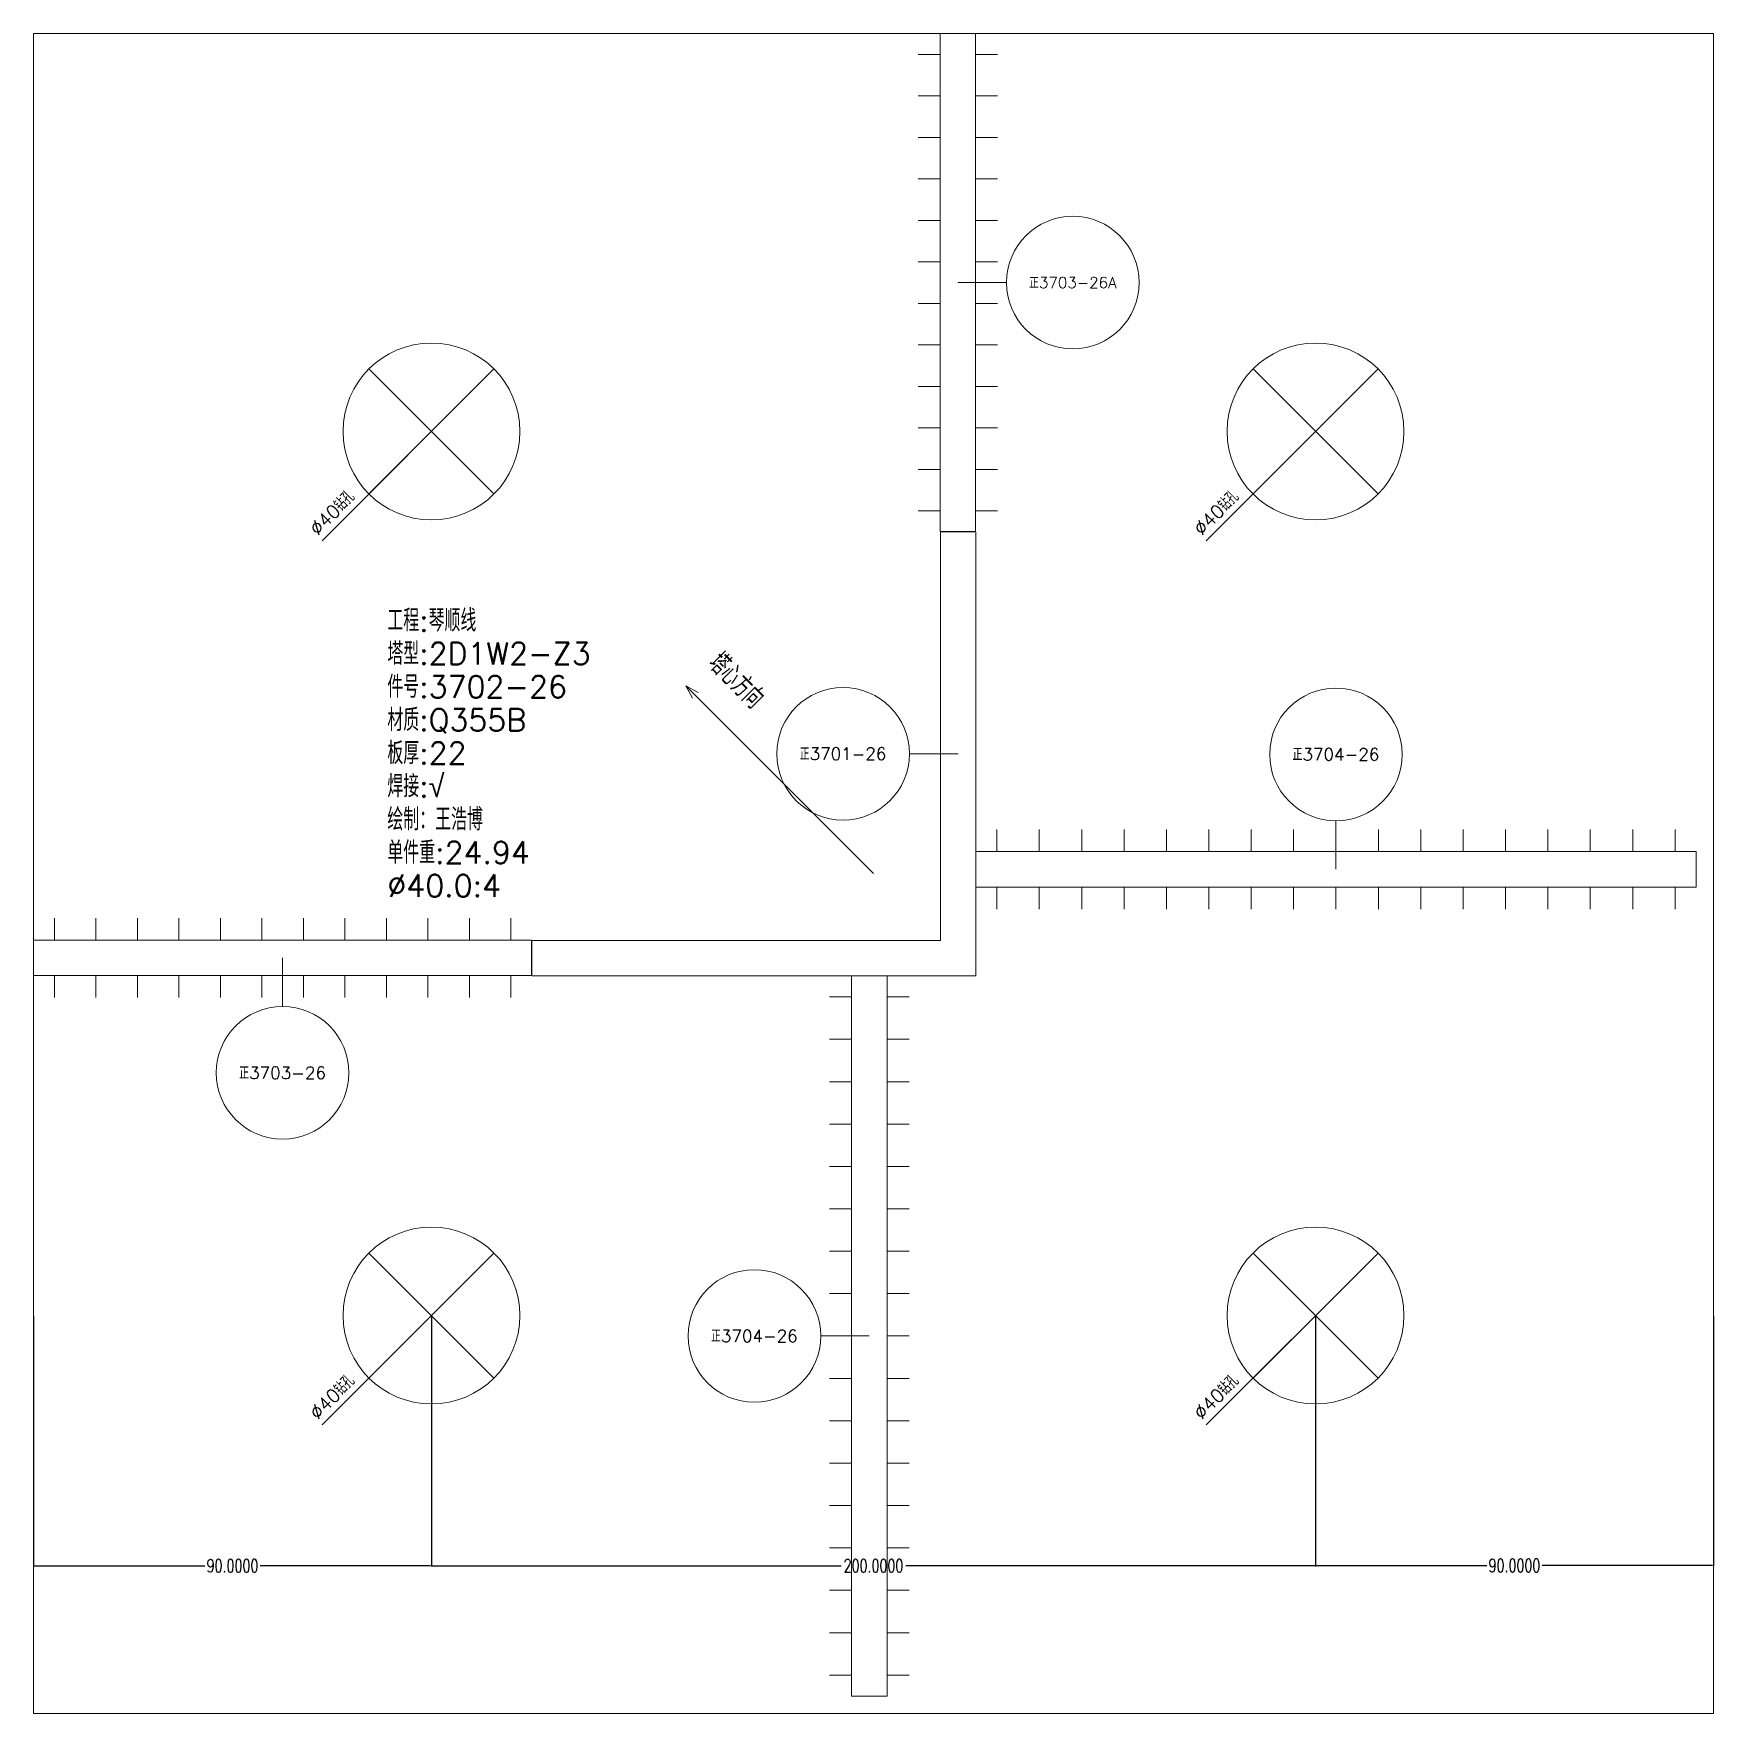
# Model space of a CAD drawing. Extents: x -580 to 8755, y 0 to 14723.
# Drawn here: x 3628.2 to 4008.2, y 1471.3 to 1851.3 of the extents above; entities that cross this region are included whole.
import ezdxf
from ezdxf.enums import TextEntityAlignment as Align

# ---------------------------------------------------------------- set-up
doc = ezdxf.new("R2010")
doc.units = 0
doc.header["$MEASUREMENT"] = 0
doc.layers.get('0').update_dxf_attribs({"linetype": 'CONTINUOUS', "lineweight": 25})
doc.layers.get('Defpoints').update_dxf_attribs({"linetype": 'CONTINUOUS'})
doc.layers.add('1', color=7, linetype='CONTINUOUS', lineweight=25)
doc.styles.add('DimFont', font='simplex.shx', dxfattribs={"width": 0.8, "bigfont": 'gbhzfs.shx'})
doc.styles.get("Standard").update_dxf_attribs({"font": 'simplex.shx', "width": 0.7, "height": 3, "bigfont": 'gbhzfs.shx'})
doc.dimstyles.new('DHDxfDimStyleOpen30', dxfattribs={"dimtxt": 2.5, "dimasz": 2.5, "dimexe": 1.25, "dimexo": 0.625, "dimtad": 2, "dimtxsty": 'DimFont', "dimblk": 'OPEN30', "dimblk1": 'OPEN30', "dimblk2": 'OPEN30', "dimcen": 2.5, "dimadec": 0, "dimazin": 0, "dimtfac": 1, "dimtmove": 0, "dimatfit": 3, "dimfxl": 0, "dimarcsym": 0})

# ---------------------------------------------------------------- blocks, each defined once
blk = doc.blocks.new('*D8')
at = {"color": 0, "linetype": 'Continuous', "lineweight": -2}
for p, q in [((3628.18, 1561.2), (3628.18, 1504.5)), ((3718.18, 1561.2), (3718.18, 1504.5)), ((3628.36, 1504.68), (3666.89, 1504.68)), ((3718, 1504.68), (3679.47, 1504.68))]:
    blk.add_line(p, q, dxfattribs=at)
at = {"color": 0, "linetype": 'Continuous'}
for points in [[(3628.36, 1504.71), (3628.36, 1504.65), (3628.18, 1504.68)], [(3718, 1504.71), (3718, 1504.65), (3718.18, 1504.68)]]:
    blk.add_solid(points, dxfattribs=at)
at = {"layer": 'Defpoints', "color": 0, "linetype": 'Continuous'}
for p in [(3628.18, 1561.26), (3718.18, 1561.26), (3628.18, 1504.68)]:
    blk.add_point(p, dxfattribs=at)
at = {"color": 0, "linetype": 'Continuous', "insert": (3673.18, 1504.68), "char_height": 3, "attachment_point": 5}
blk.add_mtext('\\A1;90.0000', dxfattribs=at)
blk = doc.blocks.new('*D9')
at = {"color": 0, "linetype": 'Continuous', "lineweight": -2}
for p, q in [((3718.18, 1561.2), (3718.18, 1504.5)), ((3918.18, 1561.2), (3918.18, 1504.5)), ((3718.36, 1504.68), (3810.89, 1504.68)), ((3918, 1504.68), (3825.47, 1504.68))]:
    blk.add_line(p, q, dxfattribs=at)
at = {"color": 0, "linetype": 'Continuous'}
for points in [[(3718.36, 1504.71), (3718.36, 1504.65), (3718.18, 1504.68)], [(3918, 1504.71), (3918, 1504.65), (3918.18, 1504.68)]]:
    blk.add_solid(points, dxfattribs=at)
at = {"layer": 'Defpoints', "color": 0, "linetype": 'Continuous'}
for p in [(3718.18, 1561.26), (3918.18, 1561.26), (3918.18, 1504.68)]:
    blk.add_point(p, dxfattribs=at)
at = {"color": 0, "linetype": 'Continuous', "insert": (3818.18, 1504.68), "char_height": 3, "attachment_point": 5}
blk.add_mtext('\\A1;200.0000', dxfattribs=at)
blk = doc.blocks.new('*D10')
at = {"color": 0, "linetype": 'Continuous', "lineweight": -2}
for p, q in [((3918.18, 1561.2), (3918.18, 1504.54)), ((4008.18, 1561.2), (4008.18, 1504.54)), ((3918.36, 1504.72), (3956.89, 1504.72)), ((4008, 1504.72), (3969.47, 1504.72))]:
    blk.add_line(p, q, dxfattribs=at)
at = {"color": 0, "linetype": 'Continuous'}
for points in [[(3918.36, 1504.75), (3918.36, 1504.69), (3918.18, 1504.72)], [(4008, 1504.75), (4008, 1504.69), (4008.18, 1504.72)]]:
    blk.add_solid(points, dxfattribs=at)
at = {"layer": 'Defpoints', "color": 0, "linetype": 'Continuous'}
for p in [(3918.18, 1561.26), (4008.18, 1561.26), (4008.18, 1504.72)]:
    blk.add_point(p, dxfattribs=at)
at = {"color": 0, "linetype": 'Continuous', "insert": (3963.18, 1504.72), "char_height": 3, "attachment_point": 5}
blk.add_mtext('\\A1;90.0000', dxfattribs=at)

msp = doc.modelspace()

# ---------------------------------------------------------------- linework, layer by layer
at = {"layer": '1', "color": 7, "linetype": 'Continuous', "lineweight": 18}
for p, q in [((4008.18108, 1851.26063), (3628.18108, 1851.26063)), ((3628.18108, 1851.26063), (3628.18108, 1471.26063)), ((4008.18108, 1471.26063), (4008.18108, 1851.26063)), ((3837.26898, 1794.93325), (3848.26898, 1794.93325)), ((3732.32321, 1775.40276), (3693.43234, 1736.51189)), ((3932.32321, 1775.40276), (3893.43234, 1736.51189)), ((3837.30131, 1688.34086), (3826.30131, 1688.34086)), ((3922.80131, 1662.20441), (3922.80131, 1673.20441)), ((3684.50846, 1642.17272), (3684.50846, 1631.17272)), ((3732.32321, 1575.40276), (3693.43234, 1536.51189)), ((3932.32321, 1575.40276), (3893.43234, 1536.51189)), ((3817.23729, 1556.64039), (3806.23729, 1556.64039)), ((3628.18108, 1471.26063), (4008.18108, 1471.26063))]:
    msp.add_line(p, q, dxfattribs=at)
at = {"layer": '1', "color": 7, "linetype": 'Continuous', "lineweight": 13}
for p, q in [((3833.26898, 1846.56668), (3828.26898, 1846.56668)), ((3841.26898, 1846.56668), (3846.26898, 1846.56668)), ((3833.26898, 1837.17878), (3828.26898, 1837.17878)), ((3841.26898, 1837.17878), (3846.26898, 1837.17878)), ((3833.26898, 1827.79089), (3828.26898, 1827.79089)), ((3841.26898, 1827.79089), (3846.26898, 1827.79089)), ((3833.26898, 1818.40299), (3828.26898, 1818.40299)), ((3841.26898, 1818.40299), (3846.26898, 1818.40299)), ((3833.26898, 1809.01509), (3828.26898, 1809.01509)), ((3841.26898, 1809.01509), (3846.26898, 1809.01509)), ((3833.26898, 1799.6272), (3828.26898, 1799.6272)), ((3841.26898, 1799.6272), (3846.26898, 1799.6272)), ((3833.26898, 1790.2393), (3828.26898, 1790.2393)), ((3841.26898, 1790.2393), (3846.26898, 1790.2393)), ((3833.26898, 1780.8514), (3828.26898, 1780.8514)), ((3841.26898, 1780.8514), (3846.26898, 1780.8514)), ((3704.04108, 1747.12063), (3732.32108, 1775.40063)), ((3732.32108, 1747.12063), (3704.04108, 1775.40063)), ((3904.04108, 1747.12063), (3932.32108, 1775.40063)), ((3932.32108, 1747.12063), (3904.04108, 1775.40063)), ((3833.26898, 1771.46351), (3828.26898, 1771.46351)), ((3841.26898, 1771.46351), (3846.26898, 1771.46351)), ((3833.26898, 1762.07561), (3828.26898, 1762.07561)), ((3841.26898, 1762.07561), (3846.26898, 1762.07561)), ((3833.26898, 1752.68772), (3828.26898, 1752.68772)), ((3841.26898, 1752.68772), (3846.26898, 1752.68772)), ((3833.26898, 1743.29982), (3828.26898, 1743.29982)), ((3841.26898, 1743.29982), (3846.26898, 1743.29982)), ((3818.18108, 1661.26063), (3775.75467, 1703.68703)), ((3775.75467, 1703.68703), (3777.2396, 1700.92932)), ((3775.75467, 1703.68703), (3778.51239, 1702.20211)), ((3846.09543, 1666.20441), (3846.09543, 1671.20441)), ((3855.68367, 1666.20441), (3855.68367, 1671.20441)), ((3865.2719, 1666.20441), (3865.2719, 1671.20441)), ((3874.86014, 1666.20441), (3874.86014, 1671.20441)), ((3884.44837, 1666.20441), (3884.44837, 1671.20441)), ((3894.03661, 1666.20441), (3894.03661, 1671.20441)), ((3903.62484, 1666.20441), (3903.62484, 1671.20441)), ((3913.21308, 1666.20441), (3913.21308, 1671.20441)), ((3922.80131, 1666.20441), (3922.80131, 1671.20441)), ((3932.38955, 1666.20441), (3932.38955, 1671.20441)), ((3941.97778, 1666.20441), (3941.97778, 1671.20441)), ((3951.56602, 1666.20441), (3951.56602, 1671.20441)), ((3961.15426, 1666.20441), (3961.15426, 1671.20441)), ((3970.74249, 1666.20441), (3970.74249, 1671.20441)), ((3980.33073, 1666.20441), (3980.33073, 1671.20441)), ((3989.91896, 1666.20441), (3989.91896, 1671.20441)), ((3999.5072, 1666.20441), (3999.5072, 1671.20441)), ((3846.09543, 1658.20441), (3846.09543, 1653.20441)), ((3855.68367, 1658.20441), (3855.68367, 1653.20441)), ((3865.2719, 1658.20441), (3865.2719, 1653.20441)), ((3874.86014, 1658.20441), (3874.86014, 1653.20441)), ((3884.44837, 1658.20441), (3884.44837, 1653.20441)), ((3894.03661, 1658.20441), (3894.03661, 1653.20441)), ((3903.62484, 1658.20441), (3903.62484, 1653.20441)), ((3913.21308, 1658.20441), (3913.21308, 1653.20441)), ((3922.80131, 1658.20441), (3922.80131, 1653.20441)), ((3932.38955, 1658.20441), (3932.38955, 1653.20441)), ((3941.97778, 1658.20441), (3941.97778, 1653.20441)), ((3951.56602, 1658.20441), (3951.56602, 1653.20441)), ((3961.15426, 1658.20441), (3961.15426, 1653.20441)), ((3970.74249, 1658.20441), (3970.74249, 1653.20441)), ((3980.33073, 1658.20441), (3980.33073, 1653.20441)), ((3989.91896, 1658.20441), (3989.91896, 1653.20441)), ((3999.5072, 1658.20441), (3999.5072, 1653.20441)), ((3632.87503, 1646.17272), (3632.87503, 1651.17272)), ((3642.26292, 1646.17272), (3642.26292, 1651.17272)), ((3651.65082, 1646.17272), (3651.65082, 1651.17272)), ((3661.03871, 1646.17272), (3661.03871, 1651.17272)), ((3670.42661, 1646.17272), (3670.42661, 1651.17272)), ((3679.81451, 1646.17272), (3679.81451, 1651.17272)), ((3689.2024, 1646.17272), (3689.2024, 1651.17272)), ((3698.5903, 1646.17272), (3698.5903, 1651.17272)), ((3707.9782, 1646.17272), (3707.9782, 1651.17272)), ((3717.36609, 1646.17272), (3717.36609, 1651.17272)), ((3726.75399, 1646.17272), (3726.75399, 1651.17272)), ((3736.14188, 1646.17272), (3736.14188, 1651.17272)), ((3632.87503, 1638.17272), (3632.87503, 1633.17272)), ((3642.26292, 1638.17272), (3642.26292, 1633.17272)), ((3651.65082, 1638.17272), (3651.65082, 1633.17272)), ((3661.03871, 1638.17272), (3661.03871, 1633.17272)), ((3670.42661, 1638.17272), (3670.42661, 1633.17272)), ((3679.81451, 1638.17272), (3679.81451, 1633.17272)), ((3689.2024, 1638.17272), (3689.2024, 1633.17272)), ((3698.5903, 1638.17272), (3698.5903, 1633.17272)), ((3707.9782, 1638.17272), (3707.9782, 1633.17272)), ((3717.36609, 1638.17272), (3717.36609, 1633.17272)), ((3726.75399, 1638.17272), (3726.75399, 1633.17272)), ((3736.14188, 1638.17272), (3736.14188, 1633.17272)), ((3813.23729, 1633.34627), (3808.23729, 1633.34627)), ((3821.23729, 1633.34627), (3826.23729, 1633.34627)), ((3813.23729, 1623.75804), (3808.23729, 1623.75804)), ((3821.23729, 1623.75804), (3826.23729, 1623.75804)), ((3813.23729, 1614.1698), (3808.23729, 1614.1698)), ((3821.23729, 1614.1698), (3826.23729, 1614.1698)), ((3813.23729, 1604.58157), (3808.23729, 1604.58157)), ((3821.23729, 1604.58157), (3826.23729, 1604.58157)), ((3813.23729, 1594.99333), (3808.23729, 1594.99333)), ((3821.23729, 1594.99333), (3826.23729, 1594.99333)), ((3813.23729, 1585.4051), (3808.23729, 1585.4051)), ((3821.23729, 1585.4051), (3826.23729, 1585.4051)), ((3704.04108, 1547.12063), (3732.32108, 1575.40063)), ((3732.32108, 1547.12063), (3704.04108, 1575.40063)), ((3813.23729, 1575.81686), (3808.23729, 1575.81686)), ((3821.23729, 1575.81686), (3826.23729, 1575.81686)), ((3904.04108, 1547.12063), (3932.32108, 1575.40063)), ((3932.32108, 1547.12063), (3904.04108, 1575.40063)), ((3813.23729, 1566.22863), (3808.23729, 1566.22863)), ((3821.23729, 1566.22863), (3826.23729, 1566.22863)), ((3813.23729, 1556.64039), (3808.23729, 1556.64039)), ((3821.23729, 1556.64039), (3826.23729, 1556.64039)), ((3813.23729, 1547.05215), (3808.23729, 1547.05215)), ((3821.23729, 1547.05215), (3826.23729, 1547.05215)), ((3813.23729, 1537.46392), (3808.23729, 1537.46392)), ((3821.23729, 1537.46392), (3826.23729, 1537.46392)), ((3813.23729, 1527.87568), (3808.23729, 1527.87568)), ((3821.23729, 1527.87568), (3826.23729, 1527.87568)), ((3813.23729, 1518.28745), (3808.23729, 1518.28745)), ((3821.23729, 1518.28745), (3826.23729, 1518.28745)), ((3813.23729, 1508.69921), (3808.23729, 1508.69921)), ((3821.23729, 1508.69921), (3826.23729, 1508.69921)), ((3813.23729, 1499.11098), (3808.23729, 1499.11098)), ((3821.23729, 1499.11098), (3826.23729, 1499.11098)), ((3813.23729, 1489.52274), (3808.23729, 1489.52274)), ((3821.23729, 1489.52274), (3826.23729, 1489.52274)), ((3813.23729, 1479.93451), (3808.23729, 1479.93451)), ((3821.23729, 1479.93451), (3826.23729, 1479.93451))]:
    msp.add_line(p, q, dxfattribs=at)
for points in [[(3833.26898, 1738.60587), (3833.26898, 1851.26063), (3841.26898, 1851.26063), (3841.26898, 1738.60587)], [(3841.30131, 1738.54133), (3841.30131, 1638.14039), (3740.90037, 1638.14039), (3740.90037, 1646.14039), (3833.30131, 1646.14039), (3833.30131, 1738.54133)], [(4004.30131, 1658.20441), (3841.30131, 1658.20441), (3841.30131, 1666.20441), (4004.30131, 1666.20441)], [(3628.18108, 1646.17272), (3740.83583, 1646.17272), (3740.83583, 1638.17272), (3628.18108, 1638.17272)], [(3821.23729, 1638.14039), (3821.23729, 1475.14039), (3813.23729, 1475.14039), (3813.23729, 1638.14039)]]:
    msp.add_lwpolyline(points, close=True, dxfattribs=at)
at = {"layer": '1', "color": 7, "linetype": 'Continuous', "lineweight": 18}
for centre in [(3863.26898, 1794.93325), (3811.30131, 1688.34086), (3922.80131, 1688.20441), (3684.50846, 1616.17272), (3791.23729, 1556.64039)]:
    msp.add_circle(centre, 15, dxfattribs=at)
at = {"layer": '1', "color": 7, "linetype": 'Continuous', "lineweight": 13}
for centre in [(3718.18108, 1761.26063), (3918.18108, 1761.26063), (3718.18108, 1561.26063), (3918.18108, 1561.26063)]:
    msp.add_circle(centre, 20, dxfattribs=at)

# ---------------------------------------------------------------- texts
for s, height, p in [('正3703-26A', 2.5, (3863.26898, 1794.93325)), ('正3701-26', 2.777778, (3811.30131, 1688.34086)), ('正3704-26', 2.777778, (3922.80131, 1688.20441)), ('正3703-26', 2.777778, (3684.50846, 1616.17272)), ('正3704-26', 2.777778, (3791.23729, 1556.64039))]:
    msp.add_text(s, height=height, dxfattribs=at).set_placement(p, align=Align.MIDDLE_CENTER)
at = {"layer": '1', "color": 7, "linetype": 'Continuous', "lineweight": 18}
for p in [(3693.07879, 1736.86544), (3893.07879, 1736.86544), (3693.07879, 1536.86544), (3893.07879, 1536.86544)]:
    msp.add_text('%%c40钻孔', height=3, rotation=45, dxfattribs=at).set_placement(p, align=Align.BOTTOM_LEFT)
for s, p in [('工程:琴顺线', (3708.20688, 1714.50611)), ('塔型:2D1W2-Z3', (3708.20688, 1707.00611)), ('件号:3702-26', (3708.20688, 1699.50611)), ('材质:Q355B', (3708.20688, 1692.00611)), ('板厚:22', (3708.20688, 1684.50611)), ('焊接:√', (3708.20688, 1677.00611)), ('绘制：王浩博', (3708.20688, 1669.50611)), ('单件重:24.94', (3708.20688, 1662.00611)), ('%%c40.0:4', (3708.20688, 1654.50611))]:
    msp.add_text(s, height=5, dxfattribs=at).set_placement(p, align=Align.BOTTOM_LEFT)
at = {"layer": '1', "color": 7, "linetype": 'Continuous', "lineweight": 13}
msp.add_text('塔心方向', height=5, rotation=315, dxfattribs=at).set_placement((3779.29021, 1707.22257), align=Align.BOTTOM_LEFT)

# ---------------------------------------------------------------- dimensions: what is measured, and where the dimension line sits
at = {"color": 0, "linetype": 'Continuous'}
for base, p1, p2, picture, middle in [((3628.18108, 1504.67985), (3718.18108, 1561.26063), (3628.18108, 1561.26063), '*D8', (3673.18108, 1504.67985)), ((3918.18108, 1504.68103), (3718.18108, 1561.26063), (3918.18108, 1561.26063), '*D9', (3818.18108, 1504.68103)), ((4008.18108, 1504.72196), (3918.18108, 1561.26063), (4008.18108, 1561.26063), '*D10', (3963.18108, 1504.72196))]:
    dim = msp.add_linear_dim(base=base, p1=p1, p2=p2, dimstyle='DHDxfDimStyleOpen30', override={"dimtxt": 0.18, "dimasz": 0.18, "dimexe": 0.18, "dimexo": 0.0625, "dimgap": 0.09, "dimtad": 0, "dimtih": 1, "dimtoh": 1, "dimdec": 4, "dimzin": 0, "dimdsep": 46, "dimtxsty": 'Standard', "dimcen": 0.09, "dimtdec": 4, "dimtofl": 0, "dimtolj": 1, "dimtzin": 0}, dxfattribs=at)
    dim.commit()
    dim.dimension.update_dxf_attribs({"geometry": picture, "text_midpoint": middle})

doc.saveas('drawing.dxf')
